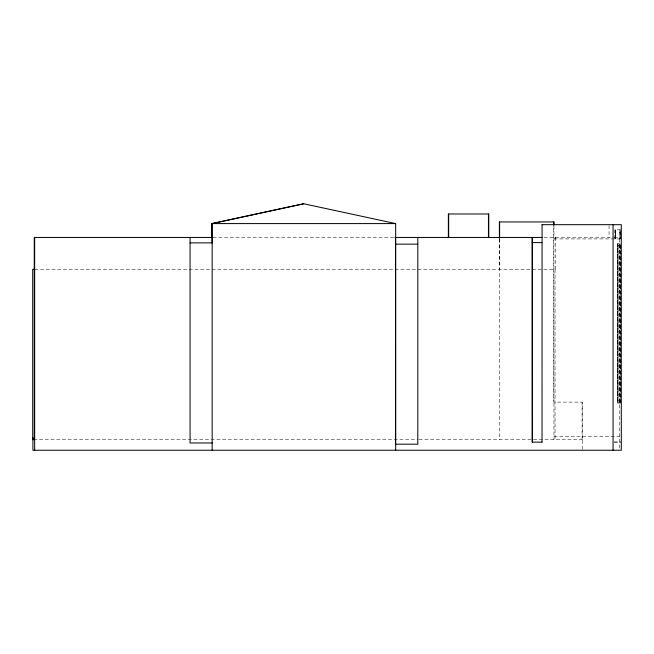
<?xml version="1.0" encoding="UTF-8"?>
<svg xmlns="http://www.w3.org/2000/svg" width="654" height="654" viewBox="0 0 654 654"><rect width="100%" height="100%" fill="white"/><g stroke="black" fill="none" stroke-linecap="round" stroke-linejoin="round"><path stroke-width="0.49" stroke-dasharray="3.27 2.45" d="M620.491 231.81L620.45 238.914M620.54 229.799L615.013 229.799L614.932 238.914M213.049 237.451L394.256 237.451M544.071 237.451L613.15 237.451M614.245 237.451L620.948 237.451M553.954 238.914L620.809 238.914M620.621 245.487L617.989 245.487L617.989 403.003M34.744 269.276L555.303 269.276L555.303 237.451M620.621 403.003L617.319 403.003L617.319 244.097L619.943 244.097L619.943 403.003M553.954 436.725L619.6 436.725M33.722 439.627L418.078 439.627M419.1 439.627L582.297 439.627M614.106 441.867L620.809 441.867M614.245 442.611L620.948 442.611M615.013 229.799L615.103 238.914M620.466 245.487L620.466 403.003M620.286 238.914L620.205 229.799L620.115 238.914M620.278 403.003L620.278 243.746L617.654 243.746L617.654 403.003M620.123 243.746L620.123 403.003M619.951 238.914L619.869 229.799L619.779 238.914M619.788 244.097L619.788 403.003M619.6 238.914L619.6 449.273M618.153 245.487L618.153 403.003M617.809 243.746L617.809 403.003M617.474 244.097L617.474 403.003M615.774 238.914L615.684 229.799L615.602 238.914M615.439 238.914L615.349 229.799L615.267 238.914M609.046 225.671L609.046 237.451M582.297 449.273L582.297 402.128L553.742 402.128L553.742 226.014M582.085 402.128L582.085 439.627M555.164 237.451L555.164 238.914M555.042 269.276L555.042 439.627M553.954 225.941L553.954 439.627M499.599 239.062L499.599 269.276M499.386 239.062L499.386 439.627"/><path stroke-width="0.98" d="M395.662 450.238L395.662 223.586L303.718 203.762L212.166 223.586L212.166 450.238M211.773 237.451L211.773 223.586L303.718 203.762M211.773 223.586L395.662 223.586M542.043 224.69L621.3 224.69L621.3 450.238L32.913 450.238L32.913 438.188M212.166 237.451L34.261 237.451L34.261 439.627L32.7 439.627L32.7 269.276L34.744 269.276M394.91 237.451L542.068 237.451M532.209 242.609L542.035 242.609M190.036 242.871L212.125 242.871M395.572 244.146L417.808 244.146M32.7 438.188L33.992 438.188L33.992 439.627M532.209 237.451L532.266 442.129L542.068 442.129M212.166 442.979L190.069 442.979L190.069 237.451M613.068 224.69L613.068 450.238M553.954 224.943L553.954 221.943L499.386 221.943L499.386 238.056M553.742 221.943L553.742 225.001M542.068 224.69L542.035 442.129M532.307 237.451L532.307 442.129M499.599 221.943L499.599 238.056M488.767 237.451L488.767 213.989L448.358 213.989L448.358 237.451M488.456 213.989L488.456 237.451M448.669 213.989L448.669 237.451M417.808 237.451L417.808 444.189L395.588 444.189L395.572 237.451M212.084 237.451L212.084 242.871M34.654 237.451L34.654 450.238"/></g></svg>
